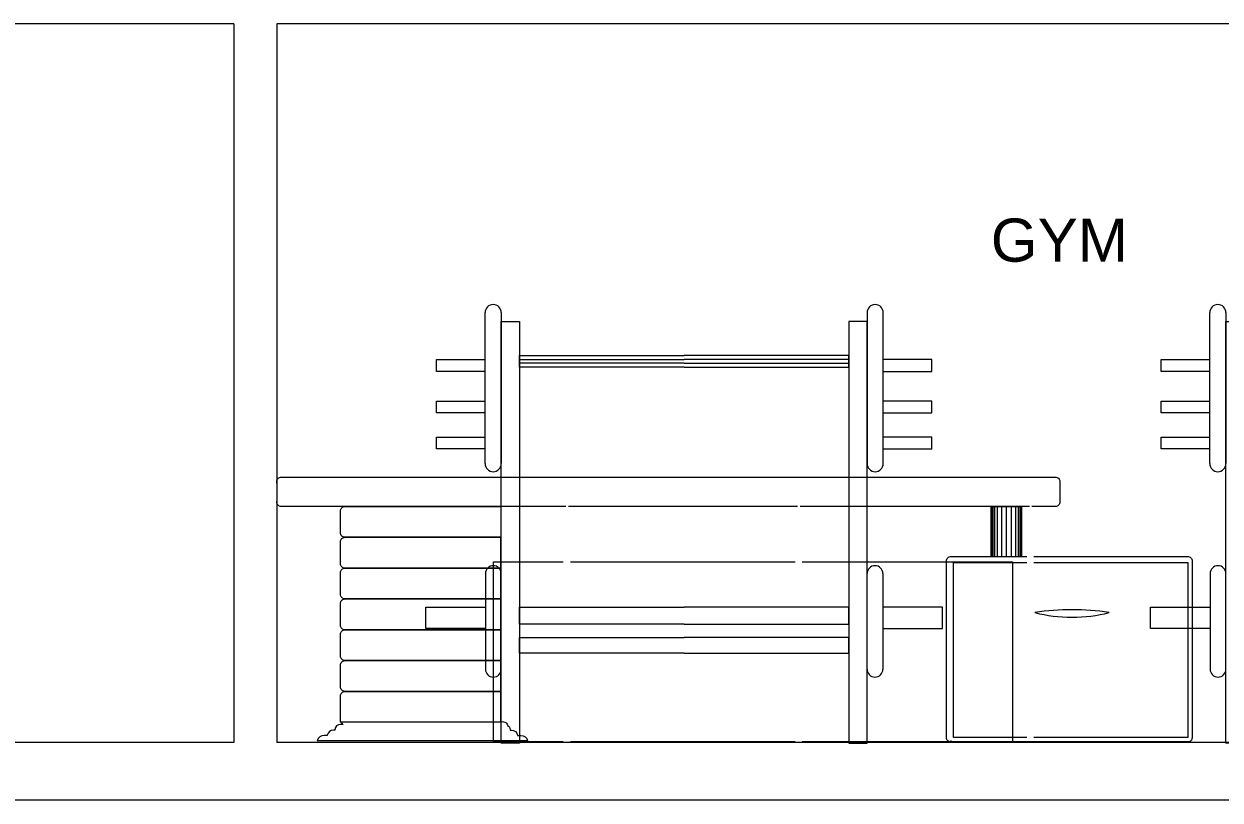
# Model space of a CAD drawing. Header units: metres. Extents: x -2 to 3328848, y -2 to 2725060.
# Drawn here: x 1663760.57 to 1663802.19, y 1363048.75 to 1363075.75 of the extents above; entities that cross this region are included whole.
import ezdxf

# ---------------------------------------------------------------- set-up
doc = ezdxf.new("R2010")
doc.units = ezdxf.units.M
doc.layers.get('0').update_dxf_attribs({"color": 253, "lineweight": 0})
doc.layers.add('CYAN', color=253, linetype='Continuous', lineweight=0)
doc.layers.add('muebles', color=253, linetype='Continuous', lineweight=0)
doc.styles.get("Standard").update_dxf_attribs({"font": 'arial.ttf'})

# ---------------------------------------------------------------- blocks, each defined once
blk = doc.blocks.new('maq7')
for p, q in [((162.6949, 54.5108), (162.6949, 55.303)), ((162.78, 55.303), (162.78, 54.5108)), ((164.7002, 55.303), (164.7002, 54.5108)), ((164.7853, 54.5108), (164.7853, 55.303)), ((162.6971, 53.9333), (162.6971, 53.4316)), ((162.78, 53.4316), (162.78, 53.9333)), ((164.7002, 53.4316), (164.7002, 53.9333)), ((164.7831, 53.9333), (164.7831, 53.4316))]:
    blk.add_line(p, q)
for points in [[(162.8754, 53.0441), (162.78, 53.0441), (162.78, 55.2568), (162.8754, 55.2568)], [(164.6048, 53.0441), (164.7002, 53.0441), (164.7002, 55.2568), (164.6048, 55.2568)], [(162.3836, 53.7566), (162.6971, 53.7566), (162.6971, 53.6457), (162.3836, 53.6457)], [(165.0966, 53.7566), (164.7831, 53.7566), (164.7831, 53.6457), (165.0966, 53.6457)]]:
    blk.add_lwpolyline(points, close=True)
for points in [[(163.7401, 55.0373), (162.8754, 55.0373), (162.8754, 55.0775), (163.7401, 55.0775)], [(163.7401, 55.0373), (164.6048, 55.0373), (164.6048, 55.0775), (163.7401, 55.0775)], [(162.6949, 54.9945), (162.4401, 54.9945), (162.4401, 55.0565), (162.6949, 55.0565)], [(163.7401, 55.0172), (162.8754, 55.0172), (162.8754, 55.0574), (163.7401, 55.0574)], [(163.7401, 55.0172), (164.6048, 55.0172), (164.6048, 55.0574), (163.7401, 55.0574)], [(164.7853, 54.9945), (165.0401, 54.9945), (165.0401, 55.0565), (164.7853, 55.0565)], [(162.6949, 54.7764), (162.4401, 54.7764), (162.4401, 54.8384), (162.6949, 54.8384)], [(164.7853, 54.7764), (165.0401, 54.7764), (165.0401, 54.8384), (164.7853, 54.8384)], [(162.6949, 54.5877), (162.4401, 54.5877), (162.4401, 54.6497), (162.6949, 54.6497)], [(164.7853, 54.5877), (165.0401, 54.5877), (165.0401, 54.6497), (164.7853, 54.6497)], [(163.7401, 53.6673), (162.8754, 53.6673), (162.8754, 53.7566), (163.7401, 53.7566)], [(163.7401, 53.6673), (164.6048, 53.6673), (164.6048, 53.7566), (163.7401, 53.7566)], [(163.7401, 53.515), (162.8754, 53.515), (162.8754, 53.5976), (163.7401, 53.5976)], [(163.7401, 53.515), (164.6048, 53.515), (164.6048, 53.5976), (163.7401, 53.5976)]]:
    blk.add_lwpolyline(points)
for centre, radius, start, end in [((162.7375, 55.303), 0.0425, 0, 180), ((164.7427, 55.303), 0.0425, 0, 180), ((162.7375, 54.5108), 0.0425, 180, 0), ((164.7427, 54.5108), 0.0425, 180, 0), ((162.7385, 53.9333), 0.0415, 0, 180), ((164.7417, 53.9333), 0.0415, 0, 180), ((162.7385, 53.4316), 0.0415, 180, 0), ((164.7417, 53.4316), 0.0415, 180, 0)]:
    blk.add_arc(centre, radius, start, end)
blk = doc.blocks.new('A$C74A71F80')
at = {"layer": 'CYAN'}
for p, q in [((2161.1, 712.4, 405.2), (2161.1, 561.1, -544.3)), ((2164.2, 712.4, 405.2), (2164.2, 561.1, -544.3)), ((2169.7, 712.4, 405.2), (2169.7, 561.1, -544.3)), ((2177.3, 712.4, 405.2), (2177.3, 561.1, -544.3)), ((2190.5, 712.4, 405.2), (2190.5, 561.1, -544.3)), ((2205.3, 712.4, 405.2), (2205.3, 561.1, -544.3)), ((2220.1, 712.4, 405.2), (2220.1, 561.1, -544.3)), ((2233.3, 712.4, 405.2), (2233.3, 561.1, -544.3)), ((2240.9, 712.4, 405.2), (2240.9, 561.1, -544.3)), ((2246.5, 712.4, 405.2), (2246.5, 561.1, -544.3)), ((2249.5, 712.4, 405.2), (2249.5, 561.1, -544.3)), ((676.2, 4.4, 405.2), (122.5, 4.4, 405.2)), ((758.5, 4.4, 405.2), (676.2, 4.4, 405.2))]:
    blk.add_line(p, q, dxfattribs=at)
at = {"layer": 'CYAN', "elevation": 405.2}
for points in [[(0, 783.3), (0, 787.9, -0.414214), (13.6, 801.5), (2353.5, 801.5, -0.414214), (2367.1, 787.9), (2367.1, 727.7)], [(684, 712.4), (13.6, 712.4, -0.414214), (0, 725.9)], [(2367.1, 725.9, -0.414214), (2353.5, 712.4), (2282.5, 712.4)], [(676.2, 619.3, -0.030591), (674.6, 619.2), (206.4, 619.2, -0.414214), (192.9, 632.7), (192.9, 698.7, -0.414214), (206.4, 712.3), (674.6, 712.3, -0.088409), (679.3, 711.5, -0.088409)], [(676.2, 526.1, -0.030591), (674.6, 526), (206.4, 526, -0.414214), (192.9, 539.6), (192.9, 605.6, -0.414214), (206.4, 619.2), (674.6, 619.2, -0.030591), (676.2, 619.1)], [(2759.2, 1.4), (2038.2, 1.4, -0.490328), (2024.6, 13.6), (2024.6, 547.6, -0.414214), (2038.2, 561.1), (2098.9, 561.1)], [(2288.9, 561.1), (2753.3, 561.1, -0.414214), (2766.9, 547.6), (2766.9, 13.6, -0.287503), (2759.2, 1.4)], [(676.2, 433, -0.030591), (674.6, 432.9), (206.4, 432.9, -0.414214), (192.9, 446.4), (192.9, 512.5, -0.414214), (206.4, 526), (674.6, 526, -0.030591), (676.2, 525.9, -0.030591)], [(676.2, 339.8, -0.030591), (674.6, 339.7), (206.4, 339.7, -0.414214), (192.9, 353.3), (192.9, 419.3, -0.414214), (206.4, 432.9), (674.6, 432.9, -0.030591), (676.2, 432.8)], [(676.2, 246.7, -0.030591), (674.6, 246.6), (206.4, 246.6, -0.414214), (192.9, 260.2), (192.9, 326.2, -0.414214), (206.4, 339.7), (674.6, 339.7, -0.030591), (676.2, 339.6, -0.030591)], [(676.2, 153.6, -0.030591), (674.6, 153.5), (206.4, 153.5, -0.414214), (192.9, 167), (192.9, 233, -0.414214), (206.4, 246.6), (674.6, 246.6, -0.030591), (676.2, 246.5)], [(676.2, 60.3), (192.9, 60.3), (192.9, 139.9, -0.414214), (206.4, 153.5), (674.6, 153.5, -0.030591), (676.2, 153.4, -0.030591)], [(192.9, 60.3, -0.236142), (199.7, 53.4), (192.7, 53.5, 0.390721), (175.4, 37.7), (175.4, 36.8), (171.5, 36.8, 0.366454), (152.8, 21), (152.8, 20.2), (143.1, 20.2, 0.338565), (122.5, 4.4)], [(676.2, 60.3), (676.2, 60.3, -0.470531), (697.9, 51.5), (697.9, 50.6)], [(697.9, 50.6, -0.229143), (705.6, 37.7), (705.6, 36.8), (709.5, 36.8, -0.366454), (728.2, 21), (728.2, 20.2), (737.9, 20.2, -0.338565), (758.5, 4.4)]]:
    blk.add_lwpolyline(points, format="xyb", dxfattribs=at)
at = {"layer": 'CYAN'}
for points, elevation in [([(0, 725.9), (0, 727.7)], 405.2), ([(2367.1, 727.7), (2367.1, 725.9)], 405.2), ([(874.1, 712.4), (684, 712.4)], 405.2), ([(1384.5, 712.4), (881.6, 712.4)], 405.2), ([(1574.6, 712.4), (1384.5, 712.4)], 405.2), ([(2085, 712.4), (1582.1, 712.4)], 405.2), ([(2275, 712.4), (2085, 712.4)], 405.2), ([(676.2, 1.4), (655.6, 1.4), (655.6, 545.6), (697.9, 545.6)], 405.2), ([(697.9, 545.6), (866.3, 545.6)], 405.2), ([(888, 545.6), (1398.4, 545.6)], 405.2), ([(1398.4, 545.6), (1566.7, 545.6)], 405.2), ([(1588.5, 545.6), (2098.9, 545.6)], 405.2), ([(2098.9, 14.5), (2045.9, 14.5), (2045.9, 542.7), (2098.9, 542.7)], -691.1), ([(2098.9, 561.1), (2267.2, 561.1)], 405.2), ([(2098.9, 545.6), (2224.1, 545.6), (2224.1, 1.4), (2098.9, 1.4)], 405.2), ([(2098.9, 542.7), (2267.2, 542.7)], -691.1), ([(2288.9, 542.7), (2753.5, 542.7), (2753.5, 14.5), (2288.9, 14.5)], -691.1), ([(866.3, 1.4), (676.2, 1.4)], 405.2), ([(1376.7, 1.4), (888, 1.4)], 405.2), ([(1566.7, 1.4), (1376.7, 1.4)], 405.2), ([(2098.9, 1.4), (1588.5, 1.4)], 405.2), ([(2267.2, 14.5), (2098.9, 14.5)], -691.1)]:
    blk.add_lwpolyline(points, dxfattribs=dict(at, elevation=elevation))
at = {"layer": 'CYAN', "elevation": 405.2}
blk.add_lwpolyline([(2159.6, 712.4), (2251, 712.4), (2251, 559.9), (2159.6, 559.9)], close=True, dxfattribs=at)
at = {"layer": 'CYAN'}
for centre, radius, start, end in [((2403.9, -319, -697.1), 719.5, 81.0115, 98.9885), ((2403.9, 833.6, -697.1), 456, 255.7289, 284.2711)]:
    blk.add_arc(centre, radius, start, end, dxfattribs=at)
at = {"layer": 'muebles'}
for p, q in [((676.2, 619.1, 405.2), (676.2, 60.3, 405.2)), ((2038.2, 0, 405.2), (2038.2, 4.7, 405.2))]:
    blk.add_line(p, q, dxfattribs=at)

msp = doc.modelspace()

# ---------------------------------------------------------------- linework, layer by layer
for p, q in [((1663767.872, 1363075.749), (1663734.859, 1363075.749)), ((1663767.872, 1363075.749), (1663767.872, 1363050.749)), ((1663950.859, 1363075.749), (1663769.366, 1363075.749)), ((1663769.366, 1363075.749), (1663769.366, 1363050.749)), ((1663767.872, 1363050.749), (1663734.859, 1363050.749)), ((1663950.859, 1363050.749), (1663769.366, 1363050.749)), ((1663856.859, 1363048.749), (1663734.859, 1363048.749))]:
    msp.add_line(p, q)

# ---------------------------------------------------------------- block references
at = {"xscale": 0.0115103671491417, "yscale": 0.0115103671491417, "zscale": 0.0115103671491417}
msp.add_blockref('A$C74A71F80', (1663769.366, 1363050.762, -4.664), dxfattribs=at)
at = {"layer": 'muebles', "lineweight": 5, "xscale": 6.627829366727838, "yscale": 6.627829366727838, "zscale": 6.627829366727838}
for p in [(1662698.3, 1362699.166), (1662723.513, 1362699.166)]:
    msp.add_blockref('maq7', p, dxfattribs=at)

# ---------------------------------------------------------------- texts
at = {"linetype": 'Continuous', "insert": (1663794.21, 1363068.978), "char_height": 1.5, "attachment_point": 1}
msp.add_mtext_dynamic_manual_height_columns('GYM', width=45.32036, gutter_width=125, heights=[0], dxfattribs=at)

doc.saveas('drawing.dxf')
